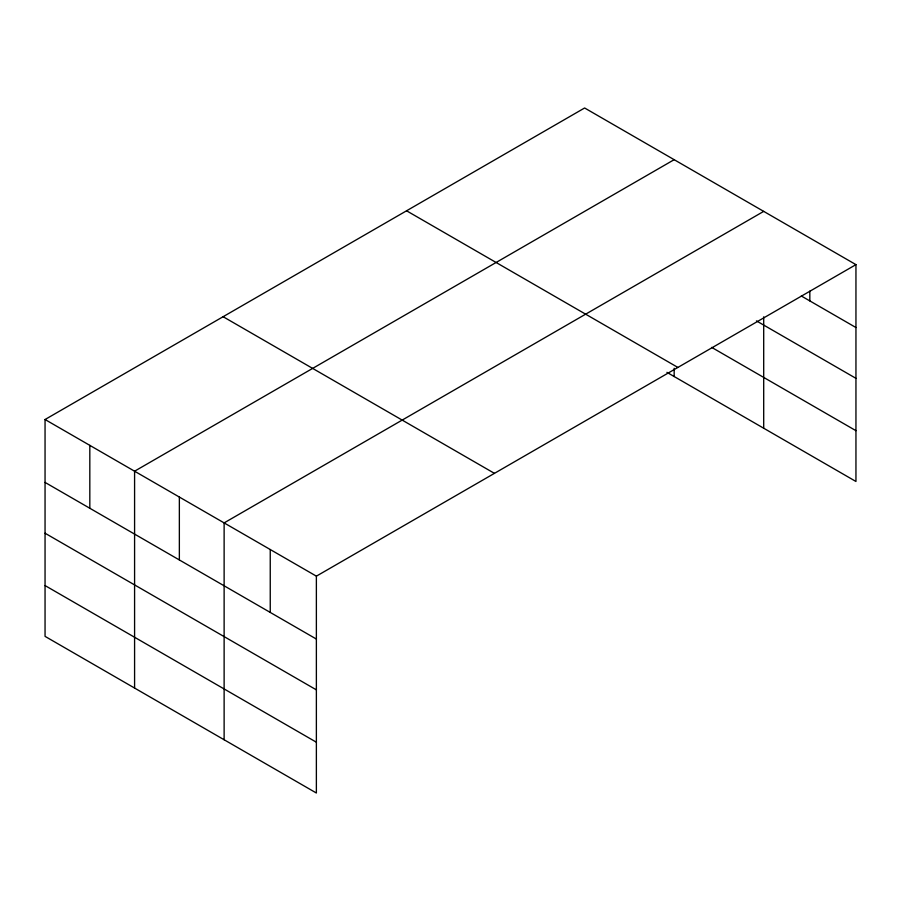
<?xml version="1.0" encoding="UTF-8"?>
<svg xmlns="http://www.w3.org/2000/svg" width="901" height="901" viewBox="0 0 901 901"><rect width="100%" height="100%" fill="white"/><g stroke="black" fill="none" stroke-linecap="round" stroke-linejoin="round"><path stroke-width="1.35" d="M763.699 316.837L763.699 428.223M45.05 419.517L316.375 576.156L316.375 793.015L45.05 636.365L45.05 419.517L584.625 107.985L855.95 264.635L855.95 481.483L666.909 372.338M674.162 159.68L134.587 471.2L134.587 688.06M763.699 211.375L224.124 522.895L224.124 739.755M316.375 576.156L855.95 264.635M801.327 296.001L855.95 327.536M756.446 320.891L855.95 378.341M711.677 347.381L855.95 430.678M406.565 210.789L677.89 367.439M223.11 316.713L494.435 473.352M45.05 482.407L316.375 639.057M45.05 533.212L316.375 689.862M45.05 585.56L316.375 742.21M809.83 291.113L809.83 300.9M674.162 368.295L674.162 376.539M270.244 549.531L270.244 612.421M179.355 497.048L179.355 559.949M89.818 445.364L89.818 508.254"/></g></svg>
